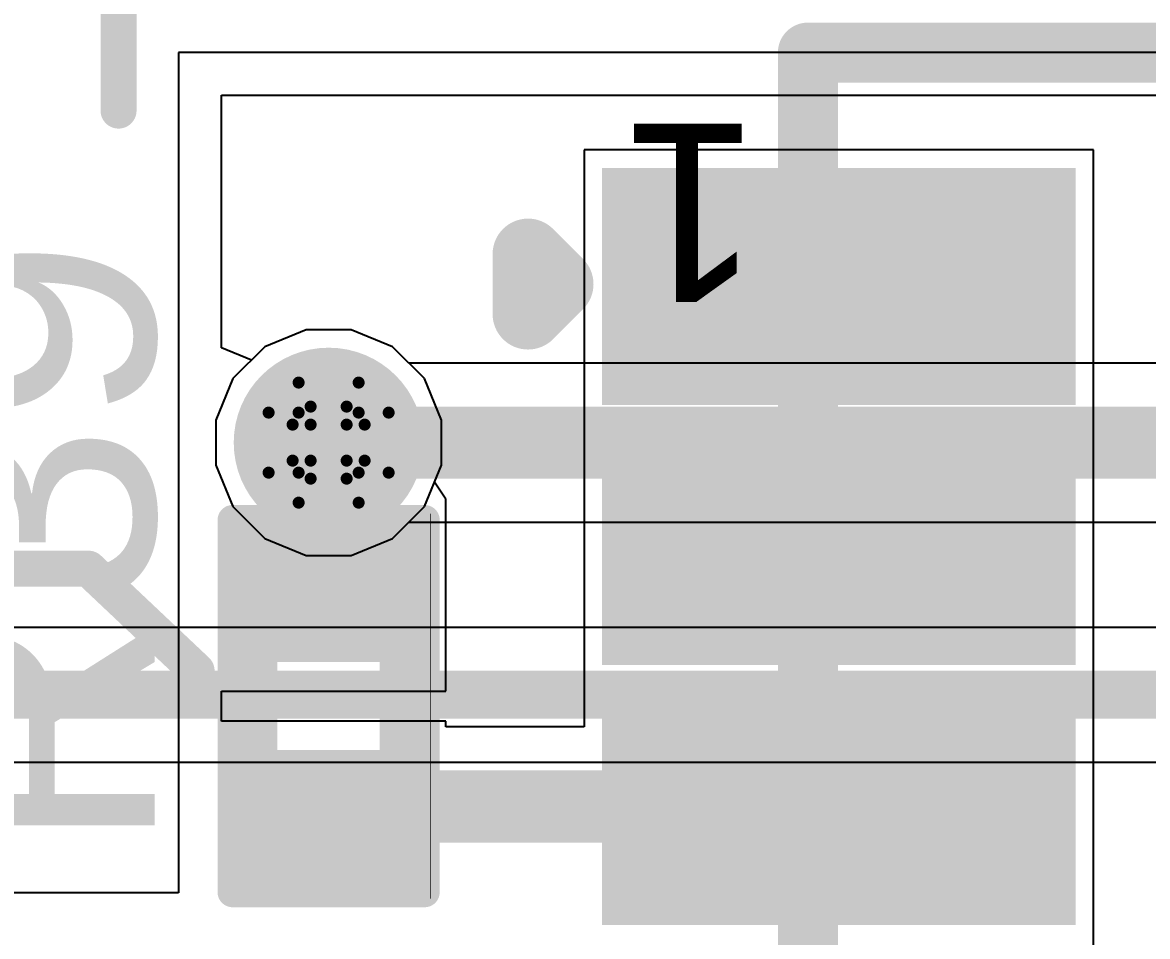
# Model space of a CAD drawing. Header units: inches. Extents: x -0.1 to 17.9, y -0.8 to 4.8.
# Drawn here: x 0.329 to 0.5164, y 1.2777 to 1.43 of the extents above; entities that cross this region are included whole.
import ezdxf

# ---------------------------------------------------------------- set-up
doc = ezdxf.new("R2010")
doc.units = ezdxf.units.IN
doc.header["$MEASUREMENT"] = 0
for name, color, linetype in [('Bottom Layer 1', 5, 'Continuous'), ('Bottom Solder', 6, 'Continuous'), ('Drill Drawing', 1, 'Continuous'), ('GND+Signal', 16, 'Continuous'), ('Pad Holes', 156, 'Continuous'), ('PWR+Signal', 76, 'Continuous'), ('Top 3D Body', 56, 'Continuous'), ('Top Layer 1', 1, 'Continuous'), ('Top Overlay', 2, 'Continuous'), ('Top Paste', 8, 'Continuous'), ('Top Solder', 216, 'Continuous'), ('Via Holes', 16, 'Continuous')]:
    doc.layers.add(name, color=color, linetype=linetype)
doc.styles.add('Arial', font='', dxfattribs={"height": 0.2})
doc.styles.get('Arial').set_extended_font_data('Arial')

# ---------------------------------------------------------------- blocks, each defined once
blk = doc.blocks.new('NEO_M8Q_01A_116')
at = {"layer": 'Top Layer 1'}
for points in [[(-0.20078655, 0.25984255), (-0.27165265, 0.25984255), (-0.27165265, 0.29133865), (-0.20078655, 0.29133865)], [(-0.20078655, 0.21653455), (-0.27165265, 0.21653455), (-0.27165265, 0.24803065), (-0.20078655, 0.24803065)], [(-0.20078655, 0.17322855), (-0.27165265, 0.17322855), (-0.27165265, 0.20472465), (-0.20078655, 0.20472465)]]:
    blk.add_hatch(color=1, dxfattribs=at).paths.add_polyline_path(points)
at = {"layer": 'Top Solder'}
for points in [[(-0.19678655, 0.25584255), (-0.27565265, 0.25584255), (-0.27565265, 0.29533865), (-0.19678655, 0.29533865)], [(-0.19678655, 0.21253455), (-0.27565265, 0.21253455), (-0.27565265, 0.25203065), (-0.19678655, 0.25203065)], [(-0.19678655, 0.16922855), (-0.27565265, 0.16922855), (-0.27565265, 0.20872465), (-0.19678655, 0.20872465)]]:
    blk.add_hatch(color=216, dxfattribs=at).paths.add_polyline_path(points)
at = {"layer": 'Top Overlay'}
for points in [[(-0.2401576, 0.3149606, 0.005, 0.005, 0), (0.2401584, 0.3149606, 0.005, 0.005, 0)], [(-0.2401576, 0.3051186, 0.005, 0.005, 0), (-0.2401576, 0.3149606, 0.005, 0.005, 0)], [(-0.2879996, 0.2810006, 0.011811, 0.011811, 0), (-0.2829996, 0.2760006, 0.011811, 0.011811, 0)], [(-0.2879996, 0.2710006, 0.011811, 0.011811, 0), (-0.2879996, 0.2810006, 0.011811, 0.011811, 0)], [(-0.2879996, 0.2710006, 0.011811, 0.011811, 0), (-0.2829996, 0.2760006, 0.011811, 0.011811, 0)]]:
    blk.add_lwpolyline(points, format="xyseb", dxfattribs=at)
for points in [[(-0.2414076, 0.3149606, 0.0025, 0.0025, 1), (-0.2389076, 0.3149606, 0.0025, 0.0025, 1)], [(-0.2414076, 0.3149606, 0.0025, 0.0025, 1), (-0.2389076, 0.3149606, 0.0025, 0.0025, 1)], [(-0.2414076, 0.3051186, 0.0025, 0.0025, 1), (-0.2389076, 0.3051186, 0.0025, 0.0025, 1)], [(-0.2909523, 0.2810006, 0.0059055, 0.0059055, 1), (-0.2850469, 0.2810006, 0.0059055, 0.0059055, 1)], [(-0.2909523, 0.2810006, 0.0059055, 0.0059055, 1), (-0.2850469, 0.2810006, 0.0059055, 0.0059055, 1)], [(-0.2859523, 0.2760006, 0.0059055, 0.0059055, 1), (-0.2800469, 0.2760006, 0.0059055, 0.0059055, 1)], [(-0.2859523, 0.2760006, 0.0059055, 0.0059055, 1), (-0.2800469, 0.2760006, 0.0059055, 0.0059055, 1)], [(-0.2909523, 0.2710006, 0.0059055, 0.0059055, 1), (-0.2850469, 0.2710006, 0.0059055, 0.0059055, 1)], [(-0.2909523, 0.2710006, 0.0059055, 0.0059055, 1), (-0.2850469, 0.2710006, 0.0059055, 0.0059055, 1)]]:
    blk.add_lwpolyline(points, format="xyseb", close=True, dxfattribs=at)
blk = doc.blocks.new('R___0402_125')
at = {"layer": 'Top Layer 1'}
for points in [[(-0.027499, -0.0125009), (-0.027499, 0.0124991), (-0.009498999999999999, 0.0124991), (-0.009499000000000002, -0.0125009)], [(0.009500999999999999, -0.0125009), (0.009501, 0.0124991), (0.027501, 0.0124991), (0.027501, -0.0125009)]]:
    blk.add_hatch(color=1, dxfattribs=at).paths.add_polyline_path(points)
at = {"layer": 'Top Paste'}
for points in [[(-0.027499, -0.0125009), (-0.027499, 0.0124991), (-0.009498999999999999, 0.0124991), (-0.009499000000000002, -0.0125009)], [(0.009500999999999999, -0.0125009), (0.009501, 0.0124991), (0.027501, 0.0124991), (0.027501, -0.0125009)]]:
    blk.add_hatch(color=8, dxfattribs=at).paths.add_polyline_path(points)
at = {"layer": 'Top Solder'}
for points in [[(-0.0296644, -0.0146663), (-0.0296644, 0.0146645), (-0.007333599999999998, 0.0146645), (-0.007333600000000002, -0.0146663)], [(0.007335599999999999, -0.0146663), (0.007335600000000001, 0.0146645), (0.0296664, 0.0146645), (0.0296664, -0.0146663)]]:
    blk.add_hatch(color=216, dxfattribs=at).paths.add_polyline_path(points)
at = {"layer": 'Top Overlay'}
for points in [[(-0.030999, 0.0159991, 0.005, 0.005, 0), (-0.030999, -0.0160009, 0.005, 0.005, 0)], [(-0.030999, 0.0159991, 0.005, 0.005, 0), (0.031001, 0.0159991, 0.005, 0.005, 0)], [(0.031001, 0.0159991, 0.005, 0.005, 0), (0.031001, -0.0160009, 0.005, 0.005, 0)], [(-0.030999, -0.0160009, 0.005, 0.005, 0), (0.031001, -0.0160009, 0.005, 0.005, 0)], [(-0.031999, -0.0170009, 0.000127, 0.000127, 0), (0.032001, -0.0170009, 0.000127, 0.000127, 0)]]:
    blk.add_lwpolyline(points, format="xyseb", dxfattribs=at)
for points in [[(-0.032249, 0.0159991, 0.0025, 0.0025, 1), (-0.029749, 0.0159991, 0.0025, 0.0025, 1)], [(-0.032249, 0.0159991, 0.0025, 0.0025, 1), (-0.029749, 0.0159991, 0.0025, 0.0025, 1)], [(0.029751, 0.0159991, 0.0025, 0.0025, 1), (0.032251, 0.0159991, 0.0025, 0.0025, 1)], [(0.029751, 0.0159991, 0.0025, 0.0025, 1), (0.032251, 0.0159991, 0.0025, 0.0025, 1)], [(-0.032249, -0.0160009, 0.0025, 0.0025, 1), (-0.029749, -0.0160009, 0.0025, 0.0025, 1)], [(-0.032249, -0.0160009, 0.0025, 0.0025, 1), (-0.029749, -0.0160009, 0.0025, 0.0025, 1)], [(0.029751, -0.0160009, 0.0025, 0.0025, 1), (0.032251, -0.0160009, 0.0025, 0.0025, 1)], [(0.029751, -0.0160009, 0.0025, 0.0025, 1), (0.032251, -0.0160009, 0.0025, 0.0025, 1)], [(-0.0320307, -0.0170009, 6.35e-05, 6.35e-05, 1), (-0.0319673, -0.0170009, 6.35e-05, 6.35e-05, 1)], [(0.0319693, -0.0170009, 6.35e-05, 6.35e-05, 1), (0.0320327, -0.0170009, 6.35e-05, 6.35e-05, 1)]]:
    blk.add_lwpolyline(points, format="xyseb", close=True, dxfattribs=at)

msp = doc.modelspace()

# ---------------------------------------------------------------- hatches: boundary and pattern name
at = {"layer": 'Bottom Layer 1'}
h = msp.add_hatch(color=5, dxfattribs=at)
edge = h.paths.add_edge_path()
edge.add_arc((0.38, 1.36), 0.011811, 0, 360)
at = {"layer": 'Bottom Solder'}
h = msp.add_hatch(color=6, dxfattribs=at)
edge = h.paths.add_edge_path()
edge.add_arc((0.38, 1.36), 0.015811, 0, 360)
at = {"layer": 'GND+Signal'}
h = msp.add_hatch(color=16, dxfattribs=at)
edge = h.paths.add_edge_path()
edge.add_arc((0.38, 1.36), 0.011811, 0, 360)
at = {"layer": 'Pad Holes'}
h = msp.add_hatch(color=7, dxfattribs=at)
edge = h.paths.add_edge_path()
edge.add_arc((0.45984, 1.42496), 0.0025, 0, 360)
h = msp.add_hatch(color=7, dxfattribs=at)
edge = h.paths.add_edge_path()
edge.add_arc((0.45984, 1.42496), 0.0025, 0, 360)
h = msp.add_hatch(color=7, dxfattribs=at)
edge = h.paths.add_edge_path()
edge.add_arc((0.345, 1.41531), 0.0015, 0, 360)
h = msp.add_hatch(color=7, dxfattribs=at)
edge = h.paths.add_edge_path()
edge.add_arc((0.34, 1.339), 0.0015, 0, 360)
h = msp.add_hatch(color=7, dxfattribs=at)
edge = h.paths.add_edge_path()
edge.add_arc((0.34, 1.339), 0.0015, 0, 360)
h = msp.add_hatch(color=7, dxfattribs=at)
edge = h.paths.add_edge_path()
edge.add_arc((0.36898, 1.33165), 0.00125, 0, 360)
h = msp.add_hatch(color=7, dxfattribs=at)
edge = h.paths.add_edge_path()
edge.add_arc((0.39102, 1.33165), 0.00125, 0, 360)
h = msp.add_hatch(color=7, dxfattribs=at)
edge = h.paths.add_edge_path()
edge.add_arc((0.358, 1.322), 0.0015, 0, 360)
h = msp.add_hatch(color=7, dxfattribs=at)
edge = h.paths.add_edge_path()
edge.add_arc((0.36898, 1.28835), 0.00125, 0, 360)
h = msp.add_hatch(color=7, dxfattribs=at)
edge = h.paths.add_edge_path()
edge.add_arc((0.39102, 1.28835), 0.00125, 0, 360)
at = {"layer": 'PWR+Signal'}
h = msp.add_hatch(color=76, dxfattribs=at)
edge = h.paths.add_edge_path()
edge.add_arc((0.38, 1.36), 0.011811, 0, 360)
at = {"layer": 'Top 3D Body'}
h = msp.add_hatch(color=56, dxfattribs=at)
edge = h.paths.add_edge_path()
edge.add_arc((0.45984, 1.42496), 0.0025, 0, 360)
h = msp.add_hatch(color=56, dxfattribs=at)
edge = h.paths.add_edge_path()
edge.add_arc((0.45984, 1.42496), 0.0025, 0, 360)
h = msp.add_hatch(color=56, dxfattribs=at)
edge = h.paths.add_edge_path()
edge.add_arc((0.345, 1.41531), 0.0015, 0, 360)
h = msp.add_hatch(color=56, dxfattribs=at)
edge = h.paths.add_edge_path()
edge.add_arc((0.34, 1.339), 0.0015, 0, 360)
h = msp.add_hatch(color=56, dxfattribs=at)
edge = h.paths.add_edge_path()
edge.add_arc((0.34, 1.339), 0.0015, 0, 360)
h = msp.add_hatch(color=56, dxfattribs=at)
edge = h.paths.add_edge_path()
edge.add_arc((0.36898, 1.33165), 0.00125, 0, 360)
h = msp.add_hatch(color=56, dxfattribs=at)
edge = h.paths.add_edge_path()
edge.add_arc((0.39102, 1.33165), 0.00125, 0, 360)
h = msp.add_hatch(color=56, dxfattribs=at)
edge = h.paths.add_edge_path()
edge.add_arc((0.358, 1.322), 0.0015, 0, 360)
h = msp.add_hatch(color=56, dxfattribs=at)
edge = h.paths.add_edge_path()
edge.add_arc((0.36898, 1.28835), 0.00125, 0, 360)
h = msp.add_hatch(color=56, dxfattribs=at)
edge = h.paths.add_edge_path()
edge.add_arc((0.39102, 1.28835), 0.00125, 0, 360)
at = {"layer": 'Top Layer 1'}
h = msp.add_hatch(color=1, dxfattribs=at)
edge = h.paths.add_edge_path()
edge.add_arc((0.38, 1.36), 0.011811, 0, 360)
at = {"layer": 'Via Holes'}
h = msp.add_hatch(color=7, dxfattribs=at)
edge = h.paths.add_edge_path()
edge.add_arc((0.38, 1.36), 0.0059055, 0, 360)

# ---------------------------------------------------------------- linework, layer by layer
at = {"layer": 'Bottom Layer 1'}
for p, q in [((0.3762583, 1.378811), (0.3693444, 1.3759472)), ((0.3837417, 1.378811), (0.3762583, 1.378811)), ((0.3906556, 1.3759472), (0.3837417, 1.378811)), ((0.3693444, 1.3759472), (0.3640528, 1.3706556)), ((0.3933481, 1.3732547), (0.3906556, 1.3759472)), ((0.913, 1.3732547), (0.3933481, 1.3732547)), ((0.3640528, 1.3706556), (0.361189, 1.3637417)), ((0.361189, 1.3637417), (0.361189, 1.3562583)), ((0.361189, 1.3562583), (0.3640528, 1.3493444)), ((0.3640528, 1.3493444), (0.3693444, 1.3440528)), ((0.3906556, 1.3440528), (0.3933481, 1.3467453)), ((0.3933481, 1.3467453), (0.9075097, 1.3467453)), ((0.3693444, 1.3440528), (0.3762583, 1.341189)), ((0.3837417, 1.341189), (0.3906556, 1.3440528)), ((0.3762583, 1.341189), (0.3837417, 1.341189))]:
    msp.add_line(p, q, dxfattribs=at)
msp.add_lwpolyline([(0.38, 1.36, 0.012, 0.012, 0), (0.913, 1.36, 0.012, 0.012, 0)], format="xyseb", dxfattribs=at)
msp.add_lwpolyline([(0.377, 1.36, 0.006, 0.006, 1), (0.383, 1.36, 0.006, 0.006, 1)], format="xyseb", close=True, dxfattribs=at)
at = {"layer": 'Drill Drawing'}
for points in [[(0.375, 1.365, 0.002, 0.002, 0), (0.375, 1.37, 0.002, 0.002, 0)], [(0.375, 1.37, 0.002, 0.002, 0), (0.385, 1.37, 0.002, 0.002, 0)], [(0.385, 1.365, 0.002, 0.002, 0), (0.385, 1.37, 0.002, 0.002, 0)], [(0.377, 1.363, 0.002, 0.002, 0), (0.377, 1.366, 0.002, 0.002, 0)], [(0.377, 1.366, 0.002, 0.002, 0), (0.383, 1.366, 0.002, 0.002, 0)], [(0.383, 1.363, 0.002, 0.002, 0), (0.383, 1.366, 0.002, 0.002, 0)], [(0.37, 1.355, 0.002, 0.002, 0), (0.37, 1.365, 0.002, 0.002, 0)], [(0.37, 1.365, 0.002, 0.002, 0), (0.375, 1.365, 0.002, 0.002, 0)], [(0.385, 1.365, 0.002, 0.002, 0), (0.39, 1.365, 0.002, 0.002, 0)], [(0.39, 1.355, 0.002, 0.002, 0), (0.39, 1.365, 0.002, 0.002, 0)], [(0.374, 1.357, 0.002, 0.002, 0), (0.374, 1.363, 0.002, 0.002, 0)], [(0.374, 1.363, 0.002, 0.002, 0), (0.377, 1.363, 0.002, 0.002, 0)], [(0.383, 1.363, 0.002, 0.002, 0), (0.386, 1.363, 0.002, 0.002, 0)], [(0.386, 1.357, 0.002, 0.002, 0), (0.386, 1.363, 0.002, 0.002, 0)], [(0.374, 1.357, 0.002, 0.002, 0), (0.377, 1.357, 0.002, 0.002, 0)], [(0.377, 1.354, 0.002, 0.002, 0), (0.377, 1.357, 0.002, 0.002, 0)], [(0.383, 1.357, 0.002, 0.002, 0), (0.386, 1.357, 0.002, 0.002, 0)], [(0.383, 1.354, 0.002, 0.002, 0), (0.383, 1.357, 0.002, 0.002, 0)], [(0.37, 1.355, 0.002, 0.002, 0), (0.375, 1.355, 0.002, 0.002, 0)], [(0.375, 1.35, 0.002, 0.002, 0), (0.375, 1.355, 0.002, 0.002, 0)], [(0.385, 1.355, 0.002, 0.002, 0), (0.39, 1.355, 0.002, 0.002, 0)], [(0.385, 1.35, 0.002, 0.002, 0), (0.385, 1.355, 0.002, 0.002, 0)], [(0.377, 1.354, 0.002, 0.002, 0), (0.383, 1.354, 0.002, 0.002, 0)], [(0.375, 1.35, 0.002, 0.002, 0), (0.385, 1.35, 0.002, 0.002, 0)]]:
    msp.add_lwpolyline(points, format="xyseb", dxfattribs=at)
for points in [[(0.3745, 1.37, 0.001, 0.001, 1), (0.3755, 1.37, 0.001, 0.001, 1)], [(0.3745, 1.37, 0.001, 0.001, 1), (0.3755, 1.37, 0.001, 0.001, 1)], [(0.3845, 1.37, 0.001, 0.001, 1), (0.3855, 1.37, 0.001, 0.001, 1)], [(0.3845, 1.37, 0.001, 0.001, 1), (0.3855, 1.37, 0.001, 0.001, 1)], [(0.3765, 1.366, 0.001, 0.001, 1), (0.3775, 1.366, 0.001, 0.001, 1)], [(0.3765, 1.366, 0.001, 0.001, 1), (0.3775, 1.366, 0.001, 0.001, 1)], [(0.3825, 1.366, 0.001, 0.001, 1), (0.3835, 1.366, 0.001, 0.001, 1)], [(0.3825, 1.366, 0.001, 0.001, 1), (0.3835, 1.366, 0.001, 0.001, 1)], [(0.3695, 1.365, 0.001, 0.001, 1), (0.3705, 1.365, 0.001, 0.001, 1)], [(0.3695, 1.365, 0.001, 0.001, 1), (0.3705, 1.365, 0.001, 0.001, 1)], [(0.3745, 1.365, 0.001, 0.001, 1), (0.3755, 1.365, 0.001, 0.001, 1)], [(0.3745, 1.365, 0.001, 0.001, 1), (0.3755, 1.365, 0.001, 0.001, 1)], [(0.3845, 1.365, 0.001, 0.001, 1), (0.3855, 1.365, 0.001, 0.001, 1)], [(0.3845, 1.365, 0.001, 0.001, 1), (0.3855, 1.365, 0.001, 0.001, 1)], [(0.3895, 1.365, 0.001, 0.001, 1), (0.3905, 1.365, 0.001, 0.001, 1)], [(0.3895, 1.365, 0.001, 0.001, 1), (0.3905, 1.365, 0.001, 0.001, 1)], [(0.3735, 1.363, 0.001, 0.001, 1), (0.3745, 1.363, 0.001, 0.001, 1)], [(0.3735, 1.363, 0.001, 0.001, 1), (0.3745, 1.363, 0.001, 0.001, 1)], [(0.3765, 1.363, 0.001, 0.001, 1), (0.3775, 1.363, 0.001, 0.001, 1)], [(0.3765, 1.363, 0.001, 0.001, 1), (0.3775, 1.363, 0.001, 0.001, 1)], [(0.3825, 1.363, 0.001, 0.001, 1), (0.3835, 1.363, 0.001, 0.001, 1)], [(0.3825, 1.363, 0.001, 0.001, 1), (0.3835, 1.363, 0.001, 0.001, 1)], [(0.3855, 1.363, 0.001, 0.001, 1), (0.3865, 1.363, 0.001, 0.001, 1)], [(0.3855, 1.363, 0.001, 0.001, 1), (0.3865, 1.363, 0.001, 0.001, 1)], [(0.3735, 1.357, 0.001, 0.001, 1), (0.3745, 1.357, 0.001, 0.001, 1)], [(0.3735, 1.357, 0.001, 0.001, 1), (0.3745, 1.357, 0.001, 0.001, 1)], [(0.3765, 1.357, 0.001, 0.001, 1), (0.3775, 1.357, 0.001, 0.001, 1)], [(0.3765, 1.357, 0.001, 0.001, 1), (0.3775, 1.357, 0.001, 0.001, 1)], [(0.3825, 1.357, 0.001, 0.001, 1), (0.3835, 1.357, 0.001, 0.001, 1)], [(0.3825, 1.357, 0.001, 0.001, 1), (0.3835, 1.357, 0.001, 0.001, 1)], [(0.3855, 1.357, 0.001, 0.001, 1), (0.3865, 1.357, 0.001, 0.001, 1)], [(0.3855, 1.357, 0.001, 0.001, 1), (0.3865, 1.357, 0.001, 0.001, 1)], [(0.3695, 1.355, 0.001, 0.001, 1), (0.3705, 1.355, 0.001, 0.001, 1)], [(0.3695, 1.355, 0.001, 0.001, 1), (0.3705, 1.355, 0.001, 0.001, 1)], [(0.3745, 1.355, 0.001, 0.001, 1), (0.3755, 1.355, 0.001, 0.001, 1)], [(0.3745, 1.355, 0.001, 0.001, 1), (0.3755, 1.355, 0.001, 0.001, 1)], [(0.3845, 1.355, 0.001, 0.001, 1), (0.3855, 1.355, 0.001, 0.001, 1)], [(0.3845, 1.355, 0.001, 0.001, 1), (0.3855, 1.355, 0.001, 0.001, 1)], [(0.3895, 1.355, 0.001, 0.001, 1), (0.3905, 1.355, 0.001, 0.001, 1)], [(0.3895, 1.355, 0.001, 0.001, 1), (0.3905, 1.355, 0.001, 0.001, 1)], [(0.3765, 1.354, 0.001, 0.001, 1), (0.3775, 1.354, 0.001, 0.001, 1)], [(0.3765, 1.354, 0.001, 0.001, 1), (0.3775, 1.354, 0.001, 0.001, 1)], [(0.3825, 1.354, 0.001, 0.001, 1), (0.3835, 1.354, 0.001, 0.001, 1)], [(0.3825, 1.354, 0.001, 0.001, 1), (0.3835, 1.354, 0.001, 0.001, 1)], [(0.3745, 1.35, 0.001, 0.001, 1), (0.3755, 1.35, 0.001, 0.001, 1)], [(0.3745, 1.35, 0.001, 0.001, 1), (0.3755, 1.35, 0.001, 0.001, 1)], [(0.3845, 1.35, 0.001, 0.001, 1), (0.3855, 1.35, 0.001, 0.001, 1)], [(0.3845, 1.35, 0.001, 0.001, 1), (0.3855, 1.35, 0.001, 0.001, 1)]]:
    msp.add_lwpolyline(points, format="xyseb", close=True, dxfattribs=at)
at = {"layer": 'GND+Signal'}
for p, q in [((0.3762583, 1.378811), (0.3693444, 1.3759472)), ((0.3837417, 1.378811), (0.3762583, 1.378811)), ((0.3906556, 1.3759472), (0.3837417, 1.378811)), ((0.3693444, 1.3759472), (0.3640528, 1.3706556)), ((0.3959472, 1.3706556), (0.3906556, 1.3759472)), ((0.3640528, 1.3706556), (0.361189, 1.3637417)), ((0.398811, 1.3637417), (0.3959472, 1.3706556)), ((0.361189, 1.3637417), (0.361189, 1.3562583)), ((0.398811, 1.3562583), (0.398811, 1.3637417)), ((0.361189, 1.3562583), (0.3640528, 1.3493444)), ((0.3959472, 1.3493444), (0.398811, 1.3562583)), ((0.3640528, 1.3493444), (0.3693444, 1.3440528)), ((0.3906556, 1.3440528), (0.3959472, 1.3493444)), ((0.3693444, 1.3440528), (0.3762583, 1.341189)), ((0.3837417, 1.341189), (0.3906556, 1.3440528)), ((0.3762583, 1.341189), (0.3837417, 1.341189)), ((0.8373543, 1.3292155), (0.2160005, 1.3292155)), ((0.2206457, 1.3067845), (0.8419995, 1.3067845))]:
    msp.add_line(p, q, dxfattribs=at)
msp.add_lwpolyline([(0.216, 1.318, 0.008, 0.008, 0), (0.842, 1.318, 0.008, 0.008, 0)], format="xyseb", dxfattribs=at)
at = {"layer": 'PWR+Signal'}
for p, q in [((0.3762583, 1.378811), (0.3693444, 1.3759472)), ((0.3837417, 1.378811), (0.3762583, 1.378811)), ((0.3906556, 1.3759472), (0.3837417, 1.378811)), ((0.3693444, 1.3759472), (0.3640528, 1.3706556)), ((0.3959472, 1.3706556), (0.3906556, 1.3759472)), ((0.3640528, 1.3706556), (0.361189, 1.3637417)), ((0.398811, 1.3637417), (0.3959472, 1.3706556)), ((0.361189, 1.3637417), (0.361189, 1.3562583)), ((0.398811, 1.3562583), (0.398811, 1.3637417)), ((0.361189, 1.3562583), (0.3640528, 1.3493444)), ((0.3959472, 1.3493444), (0.398811, 1.3562583)), ((0.3640528, 1.3493444), (0.3693444, 1.3440528)), ((0.3906556, 1.3440528), (0.3959472, 1.3493444)), ((0.3693444, 1.3440528), (0.3762583, 1.341189)), ((0.3837417, 1.341189), (0.3906556, 1.3440528)), ((0.3762583, 1.341189), (0.3837417, 1.341189))]:
    msp.add_line(p, q, dxfattribs=at)
at = {"layer": 'Top 3D Body'}
for points in [[(0.345, 1.41531, 0.006, 0.006, 0), (0.345, 1.45469, 0.006, 0.006, 0)], [(0.45984, 1.42496, 0.01, 0.01, 0), (0.94016, 1.42496, 0.01, 0.01, 0)], [(0.45984, 0.79504, 0.01, 0.01, 0), (0.45984, 1.42496, 0.01, 0.01, 0)], [(0.219, 1.339, 0.006, 0.006, 0), (0.34, 1.339, 0.006, 0.006, 0)], [(0.34, 1.339, 0.006, 0.006, 0), (0.358, 1.322, 0.006, 0.006, 0)], [(0.36898, 1.28835, 0.005, 0.005, 0), (0.36898, 1.33165, 0.005, 0.005, 0)], [(0.39102, 1.28835, 0.005, 0.005, 0), (0.39102, 1.33165, 0.005, 0.005, 0)]]:
    msp.add_lwpolyline(points, format="xyseb", dxfattribs=at)
for points in [[(0.45734, 1.42496, 0.005, 0.005, 1), (0.46234, 1.42496, 0.005, 0.005, 1)], [(0.45734, 1.42496, 0.005, 0.005, 1), (0.46234, 1.42496, 0.005, 0.005, 1)], [(0.3435, 1.41531, 0.003, 0.003, 1), (0.3465, 1.41531, 0.003, 0.003, 1)], [(0.3385, 1.339, 0.003, 0.003, 1), (0.3415, 1.339, 0.003, 0.003, 1)], [(0.3385, 1.339, 0.003, 0.003, 1), (0.3415, 1.339, 0.003, 0.003, 1)], [(0.36773, 1.33165, 0.0025, 0.0025, 1), (0.37023, 1.33165, 0.0025, 0.0025, 1)], [(0.38977, 1.33165, 0.0025, 0.0025, 1), (0.39227, 1.33165, 0.0025, 0.0025, 1)], [(0.3565, 1.322, 0.003, 0.003, 1), (0.3595, 1.322, 0.003, 0.003, 1)], [(0.36773, 1.28835, 0.0025, 0.0025, 1), (0.37023, 1.28835, 0.0025, 0.0025, 1)], [(0.38977, 1.28835, 0.0025, 0.0025, 1), (0.39227, 1.28835, 0.0025, 0.0025, 1)]]:
    msp.add_lwpolyline(points, format="xyseb", close=True, dxfattribs=at)
at = {"layer": 'Top Layer 1'}
for p, q in [((0.5742972, 1.425), (0.355, 1.425)), ((0.355, 1.425), (0.355, 1.375811)), ((0.3621371, 1.375811), (0.3621371, 1.4178629)), ((0.3621371, 1.4178629), (0.575, 1.4178629)), ((0.5074339, 1.408748), (0.4225679, 1.408748)), ((0.4225679, 1.408748), (0.4225679, 1.363252)), ((0.5074339, 1.363252), (0.5074339, 1.408748)), ((0.3762583, 1.378811), (0.3693444, 1.3759472)), ((0.3837417, 1.378811), (0.3762583, 1.378811)), ((0.3906556, 1.3759472), (0.3837417, 1.378811)), ((0.355, 1.375811), (0.355, 1.318606)), ((0.3671371, 1.3737399), (0.3621371, 1.375811)), ((0.3693444, 1.3759472), (0.3671371, 1.3737399)), ((0.3959472, 1.3706556), (0.3906556, 1.3759472)), ((0.398811, 1.3637417), (0.3959472, 1.3706556)), ((0.398811, 1.3562583), (0.398811, 1.3637417)), ((0.4225679, 1.363252), (0.4225679, 1.3126407)), ((0.5074339, 1.319944), (0.5074339, 1.363252)), ((0.3976297, 1.3534065), (0.398811, 1.3562583)), ((0.399501, 1.350606), (0.3976297, 1.3534065)), ((0.3995009, 1.318606), (0.3995009, 1.350606)), ((0.3995009, 1.350606), (0.399501, 1.350606)), ((0.5074339, 1.2693327), (0.5074339, 1.319944)), ((0.355, 1.318606), (0.355, 1.285)), ((0.3621371, 1.313606), (0.3621371, 1.318606)), ((0.3621371, 1.318606), (0.3995009, 1.318606)), ((0.3995009, 1.313606), (0.3621371, 1.313606)), ((0.3995009, 1.3126407), (0.3995009, 1.313606)), ((0.4225679, 1.3126407), (0.3995009, 1.3126407)), ((0.355, 1.285), (0.25, 1.285))]:
    msp.add_line(p, q, dxfattribs=at)
for points in [[(0.38, 1.36, 0.012, 0.012, 0), (0.3800009, 1.3599991, 0.012, 0.012, 0)], [(0.3800009, 1.334606, 0.012, 0.012, 0), (0.3800009, 1.3599991, 0.012, 0.012, 0)], [(0.3800009, 1.297606, 0.012, 0.012, 0), (0.3817809, 1.299386, 0.012, 0.012, 0)], [(0.3817809, 1.299386, 0.012, 0.012, 0), (0.4650009, 1.299386, 0.012, 0.012, 0)]]:
    msp.add_lwpolyline(points, format="xyseb", dxfattribs=at)
for points in [[(0.377, 1.36, 0.006, 0.006, 1), (0.383, 1.36, 0.006, 0.006, 1)], [(0.3770009, 1.3599991, 0.006, 0.006, 1), (0.3830009, 1.3599991, 0.006, 0.006, 1)], [(0.3770009, 1.3599991, 0.006, 0.006, 1), (0.3830009, 1.3599991, 0.006, 0.006, 1)], [(0.3770009, 1.334606, 0.006, 0.006, 1), (0.3830009, 1.334606, 0.006, 0.006, 1)], [(0.3787809, 1.299386, 0.006, 0.006, 1), (0.3847809, 1.299386, 0.006, 0.006, 1)], [(0.3787809, 1.299386, 0.006, 0.006, 1), (0.3847809, 1.299386, 0.006, 0.006, 1)], [(0.4620009, 1.299386, 0.006, 0.006, 1), (0.4680009, 1.299386, 0.006, 0.006, 1)], [(0.3770009, 1.297606, 0.006, 0.006, 1), (0.3830009, 1.297606, 0.006, 0.006, 1)]]:
    msp.add_lwpolyline(points, format="xyseb", close=True, dxfattribs=at)

# ---------------------------------------------------------------- block references
msp.add_blockref('NEO_M8Q_01A_116', (0.7012205, 1.1104094))
at = {"rotation": 90}
msp.add_blockref('R___0402_125', (0.38, 1.316105), dxfattribs=at)

# ---------------------------------------------------------------- texts
at = {"layer": 'Top 3D Body', "style": 'Arial'}
msp.add_text('1', height=0.02975, rotation=180, dxfattribs=at).set_placement((0.45197, 1.41315))
at = {"layer": 'Top Overlay', "style": 'Arial'}
msp.add_text('R39', height=0.04, rotation=90, dxfattribs=at).set_placement((0.3509935, 1.2916839))

doc.saveas('drawing.dxf')
